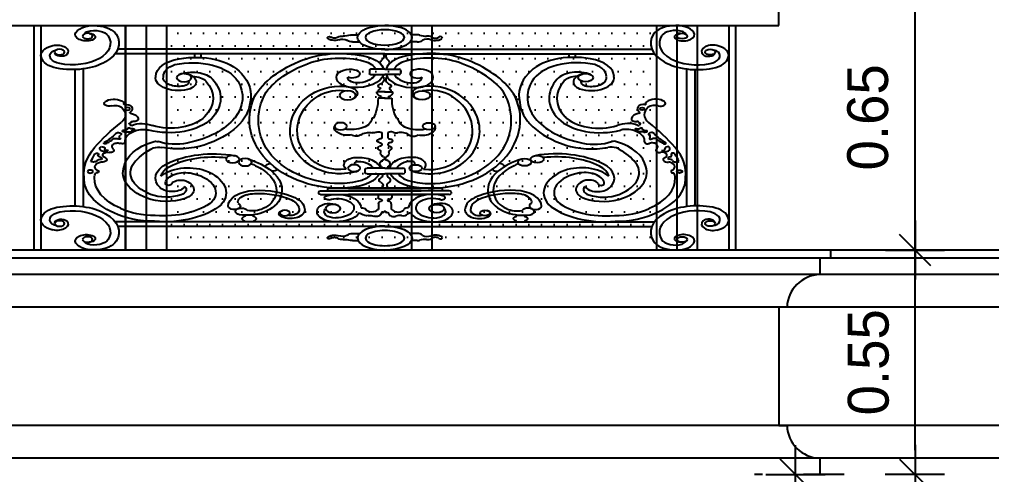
# Model space of a CAD drawing. Extents: x 185 to 567, y -69 to 170.
# Drawn here: x 490.9 to 493.281, y -42.636 to -41.521 of the extents above; entities that cross this region are included whole.
import ezdxf

# ---------------------------------------------------------------- set-up
doc = ezdxf.new("R2010")
doc.units = 0
doc.header["$LTSCALE"] = 0.25
doc.header["$MEASUREMENT"] = 0
doc.header["$PDMODE"] = 35
doc.header["$PDSIZE"] = -1
doc.linetypes.add('DOT2', pattern=[0.125, 0, -0.125])
doc.layers.get('0').update_dxf_attribs({"linetype": 'CONTINUOUS'})
doc.layers.get('Defpoints').update_dxf_attribs({"linetype": 'CONTINUOUS'})
for name, color, linetype in [('A-ELV 6', 71, 'CONTINUOUS'), ('A-FerFroge', 156, 'CONTINUOUS'), ('A-GRC', 8, 'CONTINUOUS'), ('A-IDM', 221, 'CONTINUOUS'), ('A-WIN', 3, 'CONTINUOUS'), ('A-WIN HAT', 125, 'CONTINUOUS')]:
    doc.layers.add(name, color=color, linetype=linetype)
doc.styles.add('XARAB', font='xarab.shx')
doc.dimstyles.new('DIM50', dxfattribs={"dimtxt": 0.1, "dimasz": 0.06, "dimexe": 0.1, "dimexo": 0, "dimgap": 0.05, "dimtad": 1, "dimzin": 3, "dimdsep": 46, "dimtxsty": 'XARAB', "dimblk": 'DTICK', "dimcen": 0.09, "dimclrd": 256, "dimclre": 5, "dimclrt": 3, "dimadec": 0, "dimazin": 3, "dimtfac": 1, "dimtix": 1, "dimtmove": 2, "dimatfit": 0, "dimldrblk": 'DTICK', "dimfxl": 0.15, "dimtolj": 1, "dimtzin": 3, "dimlwd": -3, "dimlwe": -3, "dimarcsym": 0})

# ---------------------------------------------------------------- blocks, each defined once
blk = doc.blocks.new('A$C50FD488D')
for p, q in [((0.209, -0.6483), (0.209, -0.1009)), ((0.2186, -0.0998), (0.2186, -0.6493)), ((1.1814, -0.0998), (1.1814, -0.6493)), ((1.191, -0.6483), (1.191, -0.1009)), ((0.6548, -0.123), (0.6628, -0.123)), ((0.7452, -0.123), (0.7372, -0.123)), ((0.6548, -0.1403), (0.6647, -0.1403)), ((0.7452, -0.1403), (0.7353, -0.1403)), ((0.7, -0.1578), (0.3264, -0.1578)), ((0.7, -0.1578), (1.0736, -0.1578)), ((0.7, -0.1694), (0.3225, -0.1694)), ((0.4338, -0.1694), (0.4338, -0.178)), ((0.4426, -0.1694), (0.4426, -0.1784)), ((0.7, -0.1694), (1.0775, -0.1694)), ((0.9574, -0.1694), (0.9574, -0.1784)), ((0.9662, -0.1694), (0.9662, -0.178)), ((0.2661, -0.2081), (0.2661, -0.5419)), ((0.2779, -0.2064), (0.2779, -0.5436)), ((0.6783, -0.2087), (0.6783, -0.2183)), ((0.7, -0.2072), (0.6798, -0.2072)), ((0.7, -0.2072), (0.7202, -0.2072)), ((0.7217, -0.2087), (0.7217, -0.2183)), ((1.1221, -0.2064), (1.1221, -0.5436)), ((1.1339, -0.2081), (1.1339, -0.5419)), ((0.6798, -0.2197), (0.7, -0.2197)), ((0.7202, -0.2197), (0.7, -0.2197)), ((0.7006, -0.2627), (0.6887, -0.2627)), ((0.6994, -0.2627), (0.7113, -0.2627)), ((0.5161, -0.2804), (0.5121, -0.2804)), ((0.7006, -0.2784), (0.6904, -0.2784)), ((0.695, -0.2742), (0.695, -0.2784)), ((0.6994, -0.2784), (0.7096, -0.2784)), ((0.705, -0.2742), (0.705, -0.2784)), ((0.8839, -0.2804), (0.8879, -0.2804)), ((0.5125, -0.2997), (0.5102, -0.2997)), ((0.8875, -0.2997), (0.8898, -0.2997)), ((0.6839, -0.3272), (0.6818, -0.3272)), ((0.7161, -0.3272), (0.7182, -0.3272)), ((0.6957, -0.3623), (0.6957, -0.3754)), ((0.7043, -0.3623), (0.7043, -0.3754)), ((0.6721, -0.4527), (0.6721, -0.4606)), ((0.7, -0.4498), (0.675, -0.4498)), ((0.7, -0.4498), (0.725, -0.4498)), ((0.7279, -0.4527), (0.7279, -0.4606)), ((0.675, -0.4635), (0.7, -0.4635)), ((0.725, -0.4635), (0.7, -0.4635)), ((0.6196, -0.4984), (0.7, -0.4984)), ((0.6196, -0.4984), (0.6196, -0.5051)), ((0.7, -0.4984), (0.6493, -0.4984)), ((0.7, -0.4984), (0.7507, -0.4984)), ((0.7804, -0.4984), (0.7, -0.4984)), ((0.7804, -0.4984), (0.7804, -0.5051)), ((0.6071, -0.508), (0.6071, -0.5113)), ((0.6101, -0.5051), (0.7, -0.5051)), ((0.6101, -0.5142), (0.7, -0.5142)), ((0.7, -0.5051), (0.6493, -0.5051)), ((0.7, -0.5142), (0.6493, -0.5142)), ((0.6904, -0.5142), (0.6904, -0.5216)), ((0.7, -0.5051), (0.7507, -0.5051)), ((0.7899, -0.5051), (0.7, -0.5051)), ((0.7, -0.5142), (0.7507, -0.5142)), ((0.7899, -0.5142), (0.7, -0.5142)), ((0.7096, -0.5142), (0.7096, -0.5216)), ((0.7929, -0.508), (0.7929, -0.5113)), ((0.6913, -0.5365), (0.6913, -0.5511)), ((0.7087, -0.5365), (0.7087, -0.5511)), ((0.6896, -0.5511), (0.6913, -0.5511)), ((0.7104, -0.5511), (0.7087, -0.5511)), ((0.7, -0.5806), (0.3225, -0.5806)), ((0.7, -0.5806), (1.0775, -0.5806)), ((0.7, -0.5922), (0.3264, -0.5922)), ((0.7, -0.5922), (1.0736, -0.5922)), ((0.6548, -0.6097), (0.6647, -0.6097)), ((0.7452, -0.6097), (0.7353, -0.6097)), ((0.6548, -0.627), (0.6628, -0.627)), ((0.7452, -0.627), (0.7372, -0.627))]:
    blk.add_line(p, q)
at = {"extrusion": (0, 0, -1)}
for centre, major_axis, ratio, start_param, end_param in [((0.2921, -0.1258), (-0.0261, 0), 0.986193, 0.359204, 1.773868), ((0.2934, -0.1324), (-0.0326, 0), 0.986193, 1.693369, 2.794993), ((0.7, -0.1293), (-0.0381, 0), 0.770201, 4.712389, 7.853982), ((0.2823, -0.1222), (0.0157, 0), 0.986193, 1.044957, 3.500797), ((0.2921, -0.1258), (0.014, 0), 0.986193, 3.500797, 4.101526), ((0.2934, -0.1324), (0.0205, 0), 0.986193, 4.240292, 5.936586), ((0.2858, -0.128), (-0.00887, 0), 0.986193, 1.609909, 4.186549), ((0.2625, -0.1436), (-0.0655, 0), 0.986193, 2.793121, 3.920657), ((0.7, -0.1293), (-0.0273, 0.0003), 0.684091, 4.704331, 7.845923), ((0.2625, -0.1436), (-0.0534, 0), 0.986193, 2.793121, 3.920657), ((0.6222, -0.13), (-0.0028, 0), 0.986193, -0.347364, 2.45784), ((0.6295, -0.1254), (-0.0114, 0), 0.986193, 4.153001, 5.767627), ((0.6295, -0.1254), (-0.00588, 0), 0.986193, 3.689898, 5.767627), ((0.6391, -0.1312), (-0.00547, 0), 0.986193, 0.548305, 1.353902), ((0.6406, -0.1429), (0.00954, 0), 0.986193, 4.147409, 5.443922), ((0.64, -0.1359), (0.0103, 0), 0.986193, 4.517077, 4.873859), ((0.6413, -0.1028), (0.0235, 0), 0.986193, 1.128208, 1.558447), ((0.645, -0.138), (-0.00206, 0.00206), 1, 1.523847, 1.779943), ((0.6548, -0.1317), (0.00879, 0), 0.986193, 4.310092, 4.712389), ((0.2448, -0.173), (0.0261, 0), 0.986193, 2.925853, 4.340517), ((0.241, -0.1635), (0.0157, 0), 0.986193, 4.340517, 6.796357), ((0.6548, -0.1317), (0.00879, 0), 0.986193, 1.570796, 2.558971), ((0.2448, -0.173), (0.014, 0), 0.986193, 3.739788, 4.340517), ((0.2447, -0.165), (0.00696, 0), 0.986193, 3.141593, 9.424778), ((0.2516, -0.1742), (0.0205, 0), 0.986193, 1.904728, 3.601022), ((0.247, -0.1668), (0.00887, 0), 0.986193, 0.513172, 3.089812), ((0.4353, -0.2481), (-0.0711, 0), 0.986193, 1.239292, 2.685863), ((0.6371, -0.2594), (0.092, 0), 0.986193, 4.113809, 5.142554), ((0.6371, -0.2594), (0.0807, 0), 0.986193, 4.113809, 5.142554), ((0.6844, -0.1751), (-0.0145, 0), 0.986193, 2.72718, 3.810715), ((0.2516, -0.1742), (0.0326, 0), 0.986193, 1.904728, 3.006352), ((0.2625, -0.1436), (-0.0655, 0), 0.986193, 3.920657, 5.048192), ((0.2625, -0.1436), (-0.0534, 0), 0.986193, 3.920657, 5.048192), ((0.4243, -0.2245), (0.045, 0), 0.986193, 3.136144, 4.437415), ((0.4308, -0.257), (-0.0667, 0), 0.986193, 1.189802, 2.81634), ((0.683, -0.3257), (-0.1734, 0), 0.986193, 0.307207, 0.972216), ((0.6588, -0.2128), (-0.0287, 0), 0.986193, 2.000961, 2.94312), ((0.6588, -0.2128), (-0.04, 0), 0.986193, 2.000961, 2.99964), ((0.7044, -0.1907), (0.0109, 0), 0.986193, 2.526413, 3.810715), ((0.4243, -0.2245), (0.0343, 0), 0.986193, 3.117833, 4.149148), ((0.683, -0.3257), (0.1621, 0), 0.986193, 3.544055, 4.113809), ((0.419, -0.2277), (0.0104, 0), 0.986193, 3.141593, 9.424778), ((0.4306, -0.2453), (0.0316, 0), 0.986193, 4.08399, 5.814843), ((0.4148, -0.2381), (-0.0213, 0), 0.986193, 1.766722, 4.073893), ((0.3935, -0.2713), (0.119, 0), 0.986193, -0.478494, 0.140238), ((0.6513, -0.2258), (-0.0189, 0), 0.986193, 0.23755, 1.917148), ((0.6541, -0.2182), (-0.0107, 0), 0.986193, 1.917148, 5.316293), ((0.6798, -0.2087), (0.00147, 0), 0.986193, 3.141593, 4.712389), ((0.411, -0.2282), (0.0318, 0), 0.986193, 1.02315, 3.250179), ((0.411, -0.2282), (0.0212, 0), 0.986193, 1.359839, 3.277918), ((0.4306, -0.2453), (0.021, 0), 0.986193, -1.540418, -0.468342), ((0.3646, -0.2783), (-0.1056, 0), 0.986193, 2.67325, 3.643635), ((0.6575, -0.2273), (0.0253, 0), 0.986193, 1.662425, 3.379143), ((0.6618, -0.2272), (0.0138, 0), 0.986193, 1.325993, 3.162944), ((0.6588, -0.2128), (0.04, 0), 0.986193, 0.177072, 1.662425), ((0.6588, -0.2128), (-0.0287, 0), 0.986193, 3.389621, 4.490786), ((0.6798, -0.2183), (0.00147, 0), 0.986193, 1.570796, 3.141593), ((0.6833, -0.2323), (0.0155, 0), 0.986193, -0.501731, 0.918989), ((0.4148, -0.2381), (0.0107, 0), 0.986193, -0.207114, 1.517375), ((0.3646, -0.2783), (0.0949, 0), 0.986193, -0.468342, 0.502042), ((0.3738, -0.2759), (-0.1269, 0), 0.986193, 2.81634, 3.559374), ((0.6372, -0.3587), (0, 0.1102), 0.634622, -1.455899, 0.198074), ((0.6956, -0.2483), (0.00484, 0), 0.986193, 2.222604, 4.060581), ((0.6441, -0.2665), (-0.0174, 0), 0.986193, 1.67343, 3.999532), ((0.6951, -0.2595), (0.00403, 0), 0.986193, 2.222604, 4.060581), ((0.691, -0.2542), (0.00273, 0), 0.986193, -0.918989, 0.918989), ((0.7013, -0.2633), (-0.0127, 0), 0.986193, -1.050198, 0.054521), ((0.3209, -0.2953), (0.0152, 0), 0.986193, 3.767232, 5.474069), ((0.2998, -0.3171), (0.0457, 0), 0.986193, -0.809116, -0.712984), ((0.6364, -0.3304), (0, 0.168), 0.749863, 2.987054, 5.054443), ((0.5118, -0.2802), (0.1786, 0), 0.986193, -0.010351, 0.269948), ((0.3143, -0.2907), (-0.0071, 0), 0.986193, 4.239124, 6.908824), ((0.3224, -0.3063), (-0.0107, 0), 0.986193, 1.097531, 2.553849), ((0.3358, -0.2921), (0.00146, 0), 0.986193, 1.387681, 3.665061), ((0.3315, -0.2897), (-0.00351, 0), 0.986193, 2.51217, 3.665061), ((0.3376, -0.3017), (-0.00841, 0), 0.986193, 1.387681, 2.785357), ((0.332, -0.3037), (-0.0144, 0), 0.986193, 2.785357, 3.792328), ((0.3821, -0.2825), (0.1293, 0), 0.986193, 0.040903, 1.04538), ((0.3036, -0.3187), (0.0334, 0), 0.986193, -0.587743, 0.619356), ((0.3456, -0.3139), (-0.00182, 0.00182), 1, 5.778964, 6.141834), ((0.3445, -0.3136), (0.00147, 0), 0.986193, 1.906583, 3.426498), ((0.3386, -0.3303), (0.0165, 0), 0.986193, -1.23501, -0.133651), ((0.4005, -0.2989), (0.0534, 0), 0.986193, 0.481174, 2.075535), ((0.6936, -0.5929), (-0.4456, 0), 0.986193, 0.456975, 0.619356), ((0.3437, -0.3407), (0.00156, 0), 0.986193, 2.393715, 4.557851), ((0.3431, -0.3375), (0.00181, 0), 0.986193, -0.253663, 1.416259), ((0.3466, -0.3366), (-0.00175, 0), 0.986193, -0.253663, 2.002078), ((0.36, -0.3641), (0.0243, 0), 0.986193, 4.095125, 5.362212), ((0.3487, -0.3289), (-0.00629, 0), 0.986193, 3.007942, 4.929364), ((0.3985, -0.2966), (0.0669, 0), 0.986193, 0.502042, 2.015089), ((0.3828, -0.2799), (-0.117, 0), 0.986193, 3.559374, 4.361123), ((0.6382, -0.3467), (0.00867, 0), 0.986193, 3.141593, 9.424778), ((0.6534, -0.327), (0.0285, 0), 0.986193, 0.005829, 1.918893), ((0.3327, -0.3493), (-0.0083, 0), 0.986193, 3.078791, 4.711877), ((0.3461, -0.3481), (0.00514, 0), 0.986193, 1.224743, 3.000432), ((0.3389, -0.3451), (-0.00499, 0), 0.986193, 2.393715, 2.865382), ((0.3451, -0.3434), (-0.00147, 0), 0.986193, 4.095125, 6.006974), ((0.3483, -0.3542), (-0.00144, 0), 0.986193, 1.218517, 4.325141), ((0.3617, -0.373), (0.0189, 0), 0.986193, 3.923198, 5.156681), ((0.6372, -0.3581), (0, 0.1052), 0.664345, 2.792693, 4.826957), ((0.6481, -0.3501), (-0.0189, 0), 0.986193, 4.424307, 6.467477), ((0.2462, -0.3282), (0.0854, 0), 0.986193, 0.444529, 0.783696), ((0.3269, -0.3661), (-0.00411, 0), 0.986193, 0.444529, 3.917405), ((0.3359, -0.3583), (0.00328, 0), 0.986193, 1.056125, 3.391753), ((0.3629, -0.3816), (-0.0264, 0), 0.986193, -0.122631, 0.984654), ((0.341, -0.3672), (-0.00708, 0), 0.986193, 1.056125, 1.960136), ((0.3617, -0.373), (-0.0219, 0), 0.986193, 0.60362, 0.944428), ((0.6777, -0.3759), (0.014, 0), 0.986193, 3.787884, 5.054616), ((0.6841, -0.3565), (-0.0067, 0), 0.986193, 3.987504, 4.964118), ((0.6917, -0.365), (-0.00484, 0), 0.986193, 0.845912, 2.529622), ((0.3066, -0.3735), (0.0138, 0), 0.986193, 0.400155, 0.940269), ((0.3231, -0.3804), (-0.00404, 0), 0.986193, 0.400155, 2.512824), ((0.3279, -0.3769), (0.00194, 0), 0.986193, -0.597423, 2.512824), ((0.3343, -0.3726), (-0.00575, 0), 0.986193, -0.597423, 0.701205), ((0.6599, -0.3629), (-0.00819, 0), 0.986193, 3.762001, 5.60071), ((0.6934, -0.3825), (0.00433, 0), 0.986193, 1.875147, 4.408038), ((0.6904, -0.3729), (-0.00589, 0), 0.986193, 3.583441, 4.408038), ((0.3085, -0.3882), (-0.00191, 0), 0.986193, 3.7565, 6.59316), ((0.3271, -0.4011), (0.0209, 0), 0.986193, 3.756501, 4.081862), ((0.3302, -0.3967), (-0.0121, 0), 0.986193, -0.557759, 0.436551), ((0.3256, -0.3946), (0.00706, 0), 0.986193, 3.578144, 5.326019), ((0.3323, -0.3853), (0.00445, 0), 0.986193, -0.122631, 2.184426), ((0.4137, -0.4531), (-0.0791, 0), 0.986193, 0.094175, 1.069333), ((0.3793, -0.3901), (0.00656, 0), 0.986193, 4.127294, 5.247131), ((0.4068, -0.3443), (0.0474, 0), 0.986193, 1.219531, 2.105538), ((0.4107, -0.3311), (-0.0723, 0), 0.986193, 4.186973, 5.030999), ((0.6906, -0.3915), (0.00524, 0), 0.986193, -1.266445, 1.266445), ((0.4242, -0.4623), (0.1454, 0), 0.986193, 3.070847, 3.598568), ((0.3086, -0.4016), (-0.00766, 0), 0.986193, -0.544841, 0.757911), ((0.3074, -0.4023), (-0.00629, 0), 0.986193, 3.685922, 5.738345), ((0.3031, -0.4013), (-0.00496, 0), 0.986193, 1.545099, 3.312198), ((0.3112, -0.4027), (0.00326, 0), 0.986193, 1.079241, 3.312198), ((0.3154, -0.4058), (-0.00536, 0), 0.986193, 2.583833, 4.9735), ((0.4591, -0.4875), (0.1219, 0), 0.986193, 3.626248, 3.961743), ((0.3829, -0.4142), (-0.0164, 0), 0.986193, 1.131987, 1.889406), ((0.6963, -0.4005), (-0.00587, 0), 0.986193, -0.780965, 0.780965), ((0.6868, -0.4098), (0.00756, 0), 0.986193, -0.780965, -0.059676), ((0.4249, -0.4637), (-0.1398, 0), 0.986193, 0.223137, 0.363351), ((0.2968, -0.4152), (-0.00258, 0), 0.986193, 0.190764, 3.677531), ((0.3022, -0.4183), (-0.00375, 0), 0.986193, -1.206139, 0.535939), ((0.3122, -0.4176), (0.00705, 0), 0.986193, 2.192956, 4.9735), ((0.46, -0.5116), (-0.0986, 0), 0.986193, 0.847252, 1.876614), ((0.46, -0.5116), (-0.091, 0), 0.986193, 0.847252, 1.775558), ((0.4869, -0.4275), (0.00925, 0), 0.986193, 3.141593, 9.424778), ((0.706, -0.4126), (0.0121, 0), 0.986193, 2.301082, 3.417667), ((0.6942, -0.4256), (0.0055, 0), 0.986193, -0.84051, 0.965496), ((0.2922, -0.4288), (-0.00571, 0), 0.986193, 3.508652, 5.408534), ((0.3069, -0.4463), (0.0127, 0), 0.986193, 2.444401, 4.409658), ((0.3022, -0.4326), (-0.00495, 0), 0.986193, 0.367059, 1.782679), ((0.2993, -0.4259), (-0.00441, 0), 0.986193, 1.935454, 3.61259), ((0.3044, -0.4283), (-0.00631, 0), 0.986193, 2.192956, 4.91313), ((0.4093, -0.4607), (0.0653, 0), 0.986193, 2.176291, 3.613177), ((0.5044, -0.435), (0.00925, 0), 0.986193, 3.141593, 9.424778), ((0.46, -0.5116), (0.0986, 0), 0.986193, -1.051426, -0.604473), ((0.6613, -0.4415), (-0.0187, 0), 0.986193, -0.611101, 1.440214), ((0.6625, -0.4377), (0.00464, 0), 0.986193, 1.87872, 4.710272), ((0.6629, -0.4536), (0.031, 0), 0.986193, 4.581806, 6.159658), ((0.6628, -0.4536), (0.0208, 0), 0.986193, 4.699759, 6.096997), ((0.7035, -0.4388), (-0.0108, 0), 0.986193, -0.769176, 0.965496), ((0.4093, -0.4607), (0.0759, 0), 0.986193, 2.176291, 3.342001), ((0.4259, -0.4735), (-0.0471, 0), 0.986193, -0.551208, 0.847252), ((0.4259, -0.4735), (0.0395, 0), 0.986193, 3.247905, 3.988844), ((0.4246, -0.4926), (-0.0447, 0), 0.986193, 0.555033, 2.128552), ((0.46, -0.5116), (0.091, 0), 0.986193, -0.95037, -0.604473), ((0.5419, -0.4474), (-0.00969, 0), 0.986193, 0.203134, 1.344916), ((0.6938, -0.4481), (0.00262, 0), 0.986193, -0.769176, 0.769176), ((0.2876, -0.4578), (0.0038, 0), 0.986193, 3.141593, 9.424778), ((0.3217, -0.4709), (0.028, 0), 0.986193, 3.087824, 3.501086), ((0.2959, -0.4577), (0.00362, 0), 0.986193, -1.200664, 1.691177), ((0.4208, -0.4878), (-0.0279, 0), 0.986193, 0.006108, 1.81447), ((0.4116, -0.5096), (-0.0517, 0), 0.986193, 1.883649, 3.597263), ((0.4116, -0.5096), (0.0662, 0), 0.986193, -0.984044, 0.45567), ((0.4724, -0.5031), (-0.0759, 0), 0.986193, 2.537119, 3.56788), ((0.4724, -0.5031), (0.0836, 0), 0.986193, -0.604473, 0.213243), ((0.5419, -0.4474), (0.00969, 0), 0.986193, 0.579329, 1.596479), ((0.675, -0.4527), (0.00294, 0), 0.986193, 3.141593, 4.712389), ((0.675, -0.4606), (-0.00294, 0), 0.986193, 4.712389, 6.283185), ((0.3853, -0.4756), (0.1062, 0), 0.986193, 2.22596, 3.172079), ((0.3854, -0.4756), (0.0917, 0), 0.986193, 2.216856, 3.176603), ((0.6447, -0.4482), (0.0501, 0), 0.986193, 0.31332, 1.348449), ((0.6504, -0.4512), (0.0333, 0), 0.986193, 0.38402, 1.030313), ((0.6997, -0.4788), (-0.00775, 0), 0.986193, -0.81588, 0.81588), ((0.689, -0.4676), (0.0079, 0), 0.986193, -0.546224, 0.81588), ((0.3972, -0.4873), (0.00434, 0), 0.986193, -0.037495, 3.068222), ((0.4143, -0.4918), (0.0135, 0), 0.986193, 3.494217, 5.041103), ((0.4067, -0.5019), (-0.026, 0), 0.986193, 2.049556, 4.160152), ((0.6877, -0.4914), (0.00973, 0), 0.986193, -0.81588, 0.81588), ((0.4021, -0.4879), (-0.0193, 0), 0.986193, 3.502327, 5.731977), ((0.4067, -0.5019), (0.0153, 0), 0.986193, -0.500246, 1.018559), ((0.5243, -0.5808), (-0.0781, 0), 0.986193, 1.477321, 2.262749), ((0.3943, -0.4821), (0.0389, 0), 0.986193, 1.018559, 2.176291), ((0.5195, -0.5424), (-0.0388, 0), 0.986193, -0.010266, 1.508225), ((0.5144, -0.5326), (-0.02, 0), 0.986193, -0.153938, 1.183318), ((0.5198, -0.5432), (-0.0319, 0), 0.986193, 1.15152, 1.500262), ((0.5243, -0.5808), (-0.0704, 0), 0.986193, 1.477321, 2.262749), ((0.6101, -0.508), (0.00294, 0), 0.986193, 3.141593, 4.712389), ((0.6101, -0.5113), (-0.00294, 0), 0.986193, 4.712389, 6.283185), ((0.6335, -0.5468), (0.0332, 0), 0.986193, 4.187766, 6.285251), ((0.3943, -0.4821), (0.0496, 0), 0.986193, 1.018559, 2.176291), ((0.4992, -0.5119), (-0.0556, 0), 0.986193, 3.300043, 4.143488), ((0.5501, -0.55), (0.0298, 0), 0.986193, -0.875887, -0.023874), ((0.5501, -0.55), (-0.0375, 0), 0.986193, 2.265705, 3.10214), ((0.6209, -0.5218), (-0.00525, 0), 0.986193, 4.527174, 6.98995), ((0.6335, -0.5468), (-0.0233, 0), 0.986193, 1.046173, 3.586786), ((0.695, -0.5214), (0.00463, 0), 0.986193, 1.620238, 3.108149), ((0.6976, -0.5357), (-0.00637, 0), 0.986193, -0.119702, 1.112412), ((0.6938, -0.528), (-0.00233, 0), 0.986193, 2.029181, 4.254004), ((0.2625, -0.6064), (0.0655, 0), 0.986193, 4.376586, 5.504121), ((0.3915, -0.4868), (0.0953, 0), 0.986193, 0.581027, 1.717764), ((0.3915, -0.4865), (-0.081, 0), 0.986193, 3.748469, 4.870759), ((0.4892, -0.5422), (-0.00856, 0), 0.986193, 2.258777, 6.210372), ((0.4992, -0.5119), (-0.0479, 0), 0.986193, 3.629804, 4.033873), ((0.6223, -0.5518), (-0.0163, 0), 0.986193, 0.44789, 2.354725), ((0.2516, -0.5758), (-0.0326, 0), 0.986193, 0.13524, 1.236864), ((0.2516, -0.5758), (0.0205, 0), 0.986193, 2.682163, 4.378457), ((0.2625, -0.6064), (0.0534, 0), 0.986193, 4.376586, 5.504121), ((0.3775, -0.4944), (-0.072, 0), 0.986193, 4.695569, 5.430246), ((0.4995, -0.5557), (-0.00856, 0), 0.986193, -1.220497, 2.8792), ((0.5138, -0.5305), (-0.0241, 0), 0.986193, 4.01445, 4.96415), ((0.5604, -0.5612), (0.00859, 0), 0.986193, 2.449744, 4.261139), ((0.56, -0.5594), (0.00684, 0), 0.986193, 3.141593, 9.424778), ((0.566, -0.5518), (-0.0143, 0), 0.986193, 2.957403, 4.232351), ((0.566, -0.5518), (0.0219, 0), 0.986193, -0.154706, 1.090758), ((0.6303, -0.5559), (0.0253, 0), 0.986193, 1.521268, 3.60072), ((0.6309, -0.5559), (0.0159, 0), 0.986193, 1.544729, 3.589483), ((0.6306, -0.5454), (-0.0265, 0), 0.986193, 3.586786, 4.686322), ((0.6682, -0.5516), (-0.00509, 0), 0.986193, 1.277223, 2.908786), ((0.6815, -0.5485), (0.00856, 0), 0.986193, 0.31267, 2.908786), ((0.6971, -0.5559), (-0.00221, 0), 0.986193, 3.148587, 4.562542), ((0.7005, -0.5558), (0.000869, 0.000869), 1, 3.843332, 5.068991), ((0.2625, -0.6064), (0.0534, 0), 0.986193, -0.779064, 0.348471), ((0.2625, -0.6064), (-0.0655, 0), 0.986193, 2.362528, 3.490064), ((0.3775, -0.4944), (-0.0865, 0), 0.986193, 4.712389, 5.430246), ((0.5067, -0.5257), (0.0397, 0), 0.986193, 0.971295, 1.828835), ((0.5049, -0.5732), (0.00492, 0), 0.986193, 2.129858, 4.153328), ((0.4978, -0.5619), (0.0086, 0), 0.986193, 0.273969, 1.011735), ((0.5225, -0.5619), (-0.0086, 0), 0.986193, -1.011735, -0.273969), ((0.5153, -0.5732), (-0.00492, 0), 0.986193, 2.129858, 4.153328), ((0.5677, -0.5552), (-0.0181, 0), 0.986193, 4.232351, 5.591336), ((0.5677, -0.5552), (0.0104, 0), 0.986193, 1.090758, 1.92466), ((0.6319, -0.5465), (0.0348, 0), 0.986193, 0.432203, 1.57951), ((0.6335, -0.5468), (0.0233, 0.0233), 1, 1.165751, 1.225211), ((0.6629, -0.5649), (0.00605, 0), 0.986193, -1.339211, -0.50515), ((0.675, -0.5583), (0.00781, 0), 0.986193, 1.353928, 2.636442), ((0.6789, -0.5753), (0.00989, 0), 0.986193, 4.495521, 5.311814), ((0.6873, -0.5607), (-0.00726, 0), 0.986193, 3.205723, 5.116798), ((0.6979, -0.5614), (0.00336, 0), 0.986193, 3.205723, 4.562542), ((0.2448, -0.577), (-0.0261, 0), 0.986193, -1.198924, 0.21574), ((0.2448, -0.577), (-0.014, 0), 0.986193, -1.198924, -0.598195), ((0.241, -0.5865), (-0.0157, 0), 0.986193, 2.628421, 5.084261), ((0.2447, -0.585), (0.00696, 0), 0.986193, 3.141593, 9.424778), ((0.247, -0.5832), (-0.00887, 0), 0.986193, 0.05178, 2.628421), ((0.5001, -0.5809), (-0.00425, 0), 0.986193, 2.129858, 3.088852), ((0.5201, -0.5809), (-0.00425, 0), 0.986193, 0.05274, 1.011735), ((0.7, -0.6207), (-0.0381, 0), 0.770201, 7.853982, 10.995574), ((0.2823, -0.6278), (-0.0157, 0), 0.986193, -0.359204, 2.096636), ((0.6548, -0.6183), (-0.00879, 0), 0.986193, 0.582622, 1.570796), ((0.7, -0.6207), (-0.0273, 0.0003), 0.684091, 1.562738, 4.704331), ((0.284, -0.6242), (0.00696, 0), 0.986193, 3.141593, 9.424778), ((0.2934, -0.6176), (-0.0205, 0), 0.986193, 3.488192, 5.184486), ((0.2858, -0.622), (0.00887, 0), 0.986193, -1.044957, 1.531684), ((0.6222, -0.62), (0.0028, 0), 0.986193, 0.683753, 3.488957), ((0.6295, -0.6246), (0.0114, 0), 0.986193, 3.657151, 5.271777), ((0.6295, -0.6246), (0.00588, 0), 0.986193, 3.657151, 5.73488), ((0.6391, -0.6188), (0.00547, 0), 0.986193, 1.78769, 2.593288), ((0.6406, -0.6071), (0.00954, 0), 0.986193, 0.839263, 2.135776), ((0.64, -0.6141), (0.0103, 0), 0.986193, 1.409326, 1.766108), ((0.6413, -0.6472), (0.0235, 0), 0.986193, -1.558447, -1.128208), ((0.645, -0.612), (0.00206, 0.00206), 1, 1.36165, 1.617745), ((0.2921, -0.6242), (0.0261, 0), 0.986193, 1.367724, 2.782388), ((0.2921, -0.6242), (-0.014, 0), 0.986193, -0.959933, -0.359204), ((0.2934, -0.6176), (0.0326, 0), 0.986193, 0.3466, 1.448224), ((0.6548, -0.6183), (0.00879, 0), 0.986193, 1.570796, 1.973093)]:
    blk.add_ellipse(centre, major_axis=major_axis, ratio=ratio, start_param=start_param, end_param=end_param, dxfattribs=at)
for centre, major_axis, ratio, start_param, end_param in [((0.7, -0.1293), (0.0381, 0), 0.770201, 4.712389, 7.853982), ((1.1066, -0.1324), (0.0326, 0), 0.986193, 1.693369, 2.794993), ((1.1079, -0.1258), (0.0261, 0), 0.986193, 0.359204, 1.773868), ((0.7, -0.1293), (0.0273, 0.0003), 0.684091, 4.704331, 7.845923), ((1.1375, -0.1436), (0.0655, 0), 0.986193, 2.793121, 3.920657), ((1.1066, -0.1324), (-0.0205, 0), 0.986193, 4.240292, 5.936586), ((1.1142, -0.128), (0.00887, 0), 0.986193, 1.609909, 4.186549), ((1.1177, -0.1222), (-0.0157, 0), 0.986193, 1.044957, 3.500797), ((1.1079, -0.1258), (-0.014, 0), 0.986193, 3.500797, 4.101526), ((0.7452, -0.1317), (-0.00879, 0), 0.986193, 4.310092, 4.712389), ((0.7587, -0.1028), (-0.0235, 0), 0.986193, 1.128208, 1.558447), ((0.755, -0.138), (0.00206, 0.00206), 1, 1.523847, 1.779943), ((0.7594, -0.1429), (-0.00954, 0), 0.986193, 4.147409, 5.443922), ((0.76, -0.1359), (-0.0103, 0), 0.986193, 4.517077, 4.873859), ((0.7609, -0.1312), (0.00547, 0), 0.986193, 0.548305, 1.353902), ((0.7705, -0.1254), (0.0114, 0), 0.986193, 4.153001, 5.767627), ((0.7705, -0.1254), (0.00588, 0), 0.986193, 3.689898, 5.767627), ((0.7778, -0.13), (0.0028, 0), 0.986193, -0.347364, 2.45784), ((1.1375, -0.1436), (0.0534, 0), 0.986193, 2.793121, 3.920657), ((0.7452, -0.1317), (-0.00879, 0), 0.986193, 1.570796, 2.558971), ((1.159, -0.1635), (-0.0157, 0), 0.986193, 4.340517, 6.796357), ((1.1552, -0.173), (-0.0261, 0), 0.986193, 2.925853, 4.340517), ((1.1553, -0.165), (-0.00696, 0), 0.986193, 3.141593, 9.424778), ((1.1552, -0.173), (-0.014, 0), 0.986193, 3.739788, 4.340517), ((0.7156, -0.1751), (0.0145, 0), 0.986193, 2.72718, 3.810715), ((0.7629, -0.2594), (-0.092, 0), 0.986193, 4.113809, 5.142554), ((0.7629, -0.2594), (-0.0807, 0), 0.986193, 4.113809, 5.142554), ((0.9647, -0.2481), (0.0711, 0), 0.986193, 1.239292, 2.685863), ((1.153, -0.1668), (-0.00887, 0), 0.986193, 0.513172, 3.089812), ((1.1484, -0.1742), (-0.0205, 0), 0.986193, 1.904728, 3.601022), ((0.7412, -0.2128), (0.04, 0), 0.986193, 2.000961, 2.99964), ((0.6956, -0.1907), (-0.0109, 0), 0.986193, 2.526413, 3.810715), ((0.7412, -0.2128), (0.0287, 0), 0.986193, 2.000961, 2.94312), ((0.717, -0.3257), (0.1734, 0), 0.986193, 0.307207, 0.972216), ((0.9692, -0.257), (0.0667, 0), 0.986193, 1.189802, 2.81634), ((0.9757, -0.2245), (-0.045, 0), 0.986193, 3.136144, 4.437415), ((1.1375, -0.1436), (0.0655, 0), 0.986193, 3.920657, 5.048192), ((1.1375, -0.1436), (0.0534, 0), 0.986193, 3.920657, 5.048192), ((1.1484, -0.1742), (-0.0326, 0), 0.986193, 1.904728, 3.006352), ((0.717, -0.3257), (-0.1621, 0), 0.986193, 3.544055, 4.113809), ((0.9757, -0.2245), (-0.0343, 0), 0.986193, 3.117833, 4.149148), ((0.7202, -0.2087), (-0.00147, 0), 0.986193, 3.141593, 4.712389), ((0.7459, -0.2182), (0.0107, 0), 0.986193, 1.917148, 5.316293), ((0.7487, -0.2258), (0.0189, 0), 0.986193, 0.23755, 1.917148), ((1.0065, -0.2713), (-0.119, 0), 0.986193, -0.478494, 0.140238), ((0.9694, -0.2453), (-0.0316, 0), 0.986193, 4.08399, 5.814843), ((0.9852, -0.2381), (0.0213, 0), 0.986193, 1.766722, 4.073893), ((0.981, -0.2277), (-0.0104, 0), 0.986193, 3.141593, 9.424778), ((0.7167, -0.2323), (-0.0155, 0), 0.986193, -0.501731, 0.918989), ((0.7412, -0.2128), (-0.04, 0), 0.986193, 0.177072, 1.662425), ((0.7412, -0.2128), (0.0287, 0), 0.986193, 3.389621, 4.490786), ((0.7202, -0.2183), (-0.00147, 0), 0.986193, 1.570796, 3.141593), ((0.7382, -0.2272), (-0.0138, 0), 0.986193, 1.325993, 3.162944), ((0.7425, -0.2273), (-0.0253, 0), 0.986193, 1.662425, 3.379143), ((1.0354, -0.2783), (0.1056, 0), 0.986193, 2.67325, 3.643635), ((0.9694, -0.2453), (-0.021, 0), 0.986193, -1.540418, -0.468342), ((0.989, -0.2282), (-0.0318, 0), 0.986193, 1.02315, 3.250179), ((0.989, -0.2282), (-0.0212, 0), 0.986193, 1.359839, 3.277918), ((0.7044, -0.2483), (-0.00484, 0), 0.986193, 2.222604, 4.060581), ((0.7628, -0.3587), (0, 0.1102), 0.634622, -1.455899, 0.198074), ((1.0262, -0.2759), (0.1269, 0), 0.986193, 2.81634, 3.559374), ((1.0354, -0.2783), (-0.0949, 0), 0.986193, -0.468342, 0.502042), ((0.9852, -0.2381), (-0.0107, 0), 0.986193, -0.207114, 1.517375), ((0.709, -0.2542), (-0.00273, 0), 0.986193, -0.918989, 0.918989), ((0.7049, -0.2595), (-0.00403, 0), 0.986193, 2.222604, 4.060581), ((0.7559, -0.2665), (0.0174, 0), 0.986193, 1.67343, 3.999532), ((0.6987, -0.2633), (0.0127, 0), 0.986193, -1.050198, 0.054521), ((0.8882, -0.2802), (-0.1786, 0), 0.986193, -0.010351, 0.269948), ((0.7636, -0.3304), (0, 0.168), 0.749863, 2.987054, 5.054443), ((1.1002, -0.3171), (-0.0457, 0), 0.986193, -0.809116, -0.712984), ((1.0791, -0.2953), (-0.0152, 0), 0.986193, 3.767232, 5.474069), ((1.0179, -0.2825), (-0.1293, 0), 0.986193, 0.040903, 1.04538), ((1.068, -0.3037), (0.0144, 0), 0.986193, 2.785357, 3.792328), ((1.0624, -0.3017), (0.00841, 0), 0.986193, 1.387681, 2.785357), ((1.0642, -0.2921), (-0.00146, 0), 0.986193, 1.387681, 3.665061), ((1.0685, -0.2897), (0.00351, 0), 0.986193, 2.51217, 3.665061), ((1.0776, -0.3063), (0.0107, 0), 0.986193, 1.097531, 2.553849), ((1.0857, -0.2907), (0.0071, 0), 0.986193, 4.239124, 6.908824), ((1.0544, -0.3139), (0.00182, 0.00182), 1, 5.778964, 6.141834), ((1.0964, -0.3187), (-0.0334, 0), 0.986193, -0.587743, 0.619356), ((0.9995, -0.2989), (-0.0534, 0), 0.986193, 0.481174, 2.075535), ((1.0614, -0.3303), (-0.0165, 0), 0.986193, -1.23501, -0.133651), ((1.0555, -0.3136), (-0.00147, 0), 0.986193, 1.906583, 3.426498), ((0.7466, -0.327), (-0.0285, 0), 0.986193, 0.005829, 1.918893), ((0.7618, -0.3467), (-0.00867, 0), 0.986193, 3.141593, 9.424778), ((1.0172, -0.2799), (0.117, 0), 0.986193, 3.559374, 4.361123), ((1.0015, -0.2966), (-0.0669, 0), 0.986193, 0.502042, 2.015089), ((1.04, -0.3641), (-0.0243, 0), 0.986193, 4.095125, 5.362212), ((1.0513, -0.3289), (0.00629, 0), 0.986193, 3.007942, 4.929364), ((1.0534, -0.3366), (0.00175, 0), 0.986193, -0.253663, 2.002078), ((1.0569, -0.3375), (-0.00181, 0), 0.986193, -0.253663, 1.416259), ((1.0563, -0.3407), (-0.00156, 0), 0.986193, 2.393715, 4.557851), ((0.7064, -0.5929), (0.4456, 0), 0.986193, 0.456975, 0.619356), ((0.7628, -0.3581), (0, 0.1052), 0.664345, 2.792693, 4.826957), ((0.7519, -0.3501), (0.0189, 0), 0.986193, 4.424307, 6.467477), ((1.0383, -0.373), (-0.0189, 0), 0.986193, 3.923198, 5.156681), ((1.0517, -0.3542), (0.00144, 0), 0.986193, 1.218517, 4.325141), ((1.0539, -0.3481), (-0.00514, 0), 0.986193, 1.224743, 3.000432), ((1.0549, -0.3434), (0.00147, 0), 0.986193, 4.095125, 6.006974), ((1.0611, -0.3451), (0.00499, 0), 0.986193, 2.393715, 2.865382), ((1.0673, -0.3493), (0.0083, 0), 0.986193, 3.078791, 4.711877), ((0.7083, -0.365), (0.00484, 0), 0.986193, 0.845912, 2.529622), ((0.7159, -0.3565), (0.0067, 0), 0.986193, 3.987504, 4.964118), ((0.7223, -0.3759), (-0.014, 0), 0.986193, 3.787884, 5.054616), ((1.0383, -0.373), (0.0219, 0), 0.986193, 0.60362, 0.944428), ((1.0371, -0.3816), (0.0264, 0), 0.986193, -0.122631, 0.984654), ((1.059, -0.3672), (0.00708, 0), 0.986193, 1.056125, 1.960136), ((1.0641, -0.3583), (-0.00328, 0), 0.986193, 1.056125, 3.391753), ((1.0731, -0.3661), (0.00411, 0), 0.986193, 0.444529, 3.917405), ((1.1538, -0.3282), (-0.0854, 0), 0.986193, 0.444529, 0.783696), ((0.7096, -0.3729), (0.00589, 0), 0.986193, 3.583441, 4.408038), ((0.7066, -0.3825), (-0.00433, 0), 0.986193, 1.875147, 4.408038), ((0.7401, -0.3629), (0.00819, 0), 0.986193, 3.762001, 5.60071), ((1.0721, -0.3769), (-0.00194, 0), 0.986193, -0.597423, 2.512824), ((1.0657, -0.3726), (0.00575, 0), 0.986193, -0.597423, 0.701205), ((1.0769, -0.3804), (0.00404, 0), 0.986193, 0.400155, 2.512824), ((1.0934, -0.3735), (-0.0138, 0), 0.986193, 0.400155, 0.940269), ((0.7094, -0.3915), (-0.00524, 0), 0.986193, -1.266445, 1.266445), ((0.9893, -0.3311), (0.0723, 0), 0.986193, 4.186973, 5.030999), ((0.9932, -0.3443), (-0.0474, 0), 0.986193, 1.219531, 2.105538), ((1.0207, -0.3901), (-0.00656, 0), 0.986193, 4.127294, 5.247131), ((0.9863, -0.4531), (0.0791, 0), 0.986193, 0.094175, 1.069333), ((1.0677, -0.3853), (-0.00445, 0), 0.986193, -0.122631, 2.184426), ((1.0744, -0.3946), (-0.00706, 0), 0.986193, 3.578144, 5.326019), ((1.0698, -0.3967), (0.0121, 0), 0.986193, -0.557759, 0.436551), ((1.0729, -0.4011), (-0.0209, 0), 0.986193, 3.756501, 4.081862), ((1.0915, -0.3882), (0.00191, 0), 0.986193, 3.7565, 6.59316), ((0.7132, -0.4098), (-0.00756, 0), 0.986193, -0.780965, -0.059676), ((0.7037, -0.4005), (0.00587, 0), 0.986193, -0.780965, 0.780965), ((1.0171, -0.4142), (0.0164, 0), 0.986193, 1.131987, 1.889406), ((0.9409, -0.4875), (-0.1219, 0), 0.986193, 3.626248, 3.961743), ((1.0846, -0.4058), (0.00536, 0), 0.986193, 2.583833, 4.9735), ((1.0888, -0.4027), (-0.00326, 0), 0.986193, 1.079241, 3.312198), ((1.0926, -0.4023), (0.00629, 0), 0.986193, 3.685922, 5.738345), ((1.0969, -0.4013), (0.00496, 0), 0.986193, 1.545099, 3.312198), ((1.0914, -0.4016), (0.00766, 0), 0.986193, -0.544841, 0.757911), ((0.9758, -0.4623), (-0.1454, 0), 0.986193, 3.070847, 3.598568), ((0.7058, -0.4256), (-0.0055, 0), 0.986193, -0.84051, 0.965496), ((0.694, -0.4126), (-0.0121, 0), 0.986193, 2.301082, 3.417667), ((0.9131, -0.4275), (-0.00925, 0), 0.986193, 3.141593, 9.424778), ((0.94, -0.5116), (0.0986, 0), 0.986193, 0.847252, 1.876614), ((0.94, -0.5116), (0.091, 0), 0.986193, 0.847252, 1.775558), ((1.0878, -0.4176), (-0.00705, 0), 0.986193, 2.192956, 4.9735), ((1.0978, -0.4183), (0.00375, 0), 0.986193, -1.206139, 0.535939), ((1.1032, -0.4152), (0.00258, 0), 0.986193, 0.190764, 3.677531), ((0.9751, -0.4637), (0.1398, 0), 0.986193, 0.223137, 0.363351), ((0.6965, -0.4388), (0.0108, 0), 0.986193, -0.769176, 0.965496), ((0.7371, -0.4536), (-0.031, 0), 0.986193, 4.581806, 6.159658), ((0.7372, -0.4536), (-0.0208, 0), 0.986193, 4.699759, 6.096997), ((0.7375, -0.4377), (-0.00464, 0), 0.986193, 1.87872, 4.710272), ((0.7387, -0.4415), (0.0187, 0), 0.986193, -0.611101, 1.440214), ((0.94, -0.5116), (-0.0986, 0), 0.986193, -1.051426, -0.604473), ((0.8956, -0.435), (-0.00925, 0), 0.986193, 3.141593, 9.424778), ((0.9907, -0.4607), (-0.0653, 0), 0.986193, 2.176291, 3.613177), ((1.0956, -0.4283), (0.00631, 0), 0.986193, 2.192956, 4.91313), ((1.1007, -0.4259), (0.00441, 0), 0.986193, 1.935454, 3.61259), ((1.0978, -0.4326), (0.00495, 0), 0.986193, 0.367059, 1.782679), ((1.0931, -0.4463), (-0.0127, 0), 0.986193, 2.444401, 4.409658), ((1.1078, -0.4288), (0.00571, 0), 0.986193, 3.508652, 5.408534), ((0.7062, -0.4481), (-0.00262, 0), 0.986193, -0.769176, 0.769176), ((0.8581, -0.4474), (0.00969, 0), 0.986193, 0.203134, 1.344916), ((0.94, -0.5116), (-0.091, 0), 0.986193, -0.95037, -0.604473), ((0.9754, -0.4926), (0.0447, 0), 0.986193, 0.555033, 2.128552), ((0.9741, -0.4735), (-0.0395, 0), 0.986193, 3.247905, 3.988844), ((0.9741, -0.4735), (0.0471, 0), 0.986193, -0.551208, 0.847252), ((0.9907, -0.4607), (-0.0759, 0), 0.986193, 2.176291, 3.342001), ((0.725, -0.4527), (-0.00294, 0), 0.986193, 3.141593, 4.712389), ((0.725, -0.4606), (0.00294, 0), 0.986193, 4.712389, 6.283185), ((0.9276, -0.5031), (-0.0836, 0), 0.986193, -0.604473, 0.213243), ((0.9276, -0.5031), (0.0759, 0), 0.986193, 2.537119, 3.56788), ((0.8581, -0.4474), (-0.00969, 0), 0.986193, 0.579329, 1.596479), ((0.9884, -0.5096), (-0.0662, 0), 0.986193, -0.984044, 0.45567), ((0.9884, -0.5096), (0.0517, 0), 0.986193, 1.883649, 3.597263), ((0.9792, -0.4878), (0.0279, 0), 0.986193, 0.006108, 1.81447), ((1.1041, -0.4577), (-0.00362, 0), 0.986193, -1.200664, 1.691177), ((1.0783, -0.4709), (-0.028, 0), 0.986193, 3.087824, 3.501086), ((1.1124, -0.4578), (-0.0038, 0), 0.986193, 3.141593, 9.424778), ((0.711, -0.4676), (-0.0079, 0), 0.986193, -0.546224, 0.81588), ((0.7003, -0.4788), (0.00775, 0), 0.986193, -0.81588, 0.81588), ((0.7553, -0.4482), (-0.0501, 0), 0.986193, 0.31332, 1.348449), ((0.7496, -0.4512), (-0.0333, 0), 0.986193, 0.38402, 1.030313), ((1.0146, -0.4756), (-0.0917, 0), 0.986193, 2.216856, 3.176603), ((1.0147, -0.4756), (-0.1062, 0), 0.986193, 2.22596, 3.172079), ((0.7123, -0.4914), (-0.00973, 0), 0.986193, -0.81588, 0.81588), ((0.9933, -0.5019), (0.026, 0), 0.986193, 2.049556, 4.160152), ((0.9857, -0.4918), (-0.0135, 0), 0.986193, 3.494217, 5.041103), ((1.0028, -0.4873), (-0.00434, 0), 0.986193, -0.037495, 3.068222), ((0.8757, -0.5808), (0.0781, 0), 0.986193, 1.477321, 2.262749), ((0.9933, -0.5019), (-0.0153, 0), 0.986193, -0.500246, 1.018559), ((0.9979, -0.4879), (0.0193, 0), 0.986193, 3.502327, 5.731977), ((0.7665, -0.5468), (-0.0332, 0), 0.986193, 4.187766, 6.285251), ((0.7899, -0.508), (-0.00294, 0), 0.986193, 3.141593, 4.712389), ((0.7899, -0.5113), (0.00294, 0), 0.986193, 4.712389, 6.283185), ((0.8757, -0.5808), (0.0704, 0), 0.986193, 1.477321, 2.262749), ((0.8802, -0.5432), (0.0319, 0), 0.986193, 1.15152, 1.500262), ((0.8805, -0.5424), (0.0388, 0), 0.986193, -0.010266, 1.508225), ((0.8856, -0.5326), (0.02, 0), 0.986193, -0.153938, 1.183318), ((1.0057, -0.4821), (-0.0389, 0), 0.986193, 1.018559, 2.176291), ((0.7062, -0.528), (0.00233, 0), 0.986193, 2.029181, 4.254004), ((0.705, -0.5214), (-0.00463, 0), 0.986193, 1.620238, 3.108149), ((0.7024, -0.5357), (0.00637, 0), 0.986193, -0.119702, 1.112412), ((0.7665, -0.5468), (0.0233, 0), 0.986193, 1.046173, 3.586786), ((0.7791, -0.5218), (0.00525, 0), 0.986193, 4.527174, 6.98995), ((0.8499, -0.55), (0.0375, 0), 0.986193, 2.265705, 3.10214), ((0.8499, -0.55), (-0.0298, 0), 0.986193, -0.875887, -0.023874), ((0.9008, -0.5119), (0.0556, 0), 0.986193, 3.300043, 4.143488), ((1.0057, -0.4821), (-0.0496, 0), 0.986193, 1.018559, 2.176291), ((0.7777, -0.5518), (0.0163, 0), 0.986193, 0.44789, 2.354725), ((0.9008, -0.5119), (0.0479, 0), 0.986193, 3.629804, 4.033873), ((0.9108, -0.5422), (0.00856, 0), 0.986193, 2.258777, 6.210372), ((1.0085, -0.4868), (-0.0953, 0), 0.986193, 0.581027, 1.717764), ((1.0085, -0.4865), (0.081, 0), 0.986193, 3.748469, 4.870759), ((1.1375, -0.6064), (-0.0655, 0), 0.986193, 4.376586, 5.504121), ((0.6995, -0.5558), (-0.000869, 0.000869), 1, 3.843332, 5.068991), ((0.7029, -0.5559), (0.00221, 0), 0.986193, 3.148587, 4.562542), ((0.7185, -0.5485), (-0.00856, 0), 0.986193, 0.31267, 2.908786), ((0.7318, -0.5516), (0.00509, 0), 0.986193, 1.277223, 2.908786), ((0.7694, -0.5454), (0.0265, 0), 0.986193, 3.586786, 4.686322), ((0.7697, -0.5559), (-0.0253, 0), 0.986193, 1.521268, 3.60072), ((0.7691, -0.5559), (-0.0159, 0), 0.986193, 1.544729, 3.589483), ((0.834, -0.5518), (-0.0219, 0), 0.986193, -0.154706, 1.090758), ((0.834, -0.5518), (0.0143, 0), 0.986193, 2.957403, 4.232351), ((0.84, -0.5594), (-0.00684, 0), 0.986193, 3.141593, 9.424778), ((0.8396, -0.5612), (-0.00859, 0), 0.986193, 2.449744, 4.261139), ((0.8862, -0.5305), (0.0241, 0), 0.986193, 4.01445, 4.96415), ((0.9005, -0.5557), (0.00856, 0), 0.986193, -1.220497, 2.8792), ((1.0225, -0.4944), (0.072, 0), 0.986193, 4.695569, 5.430246), ((1.1375, -0.6064), (-0.0534, 0), 0.986193, 4.376586, 5.504121), ((1.1484, -0.5758), (-0.0205, 0), 0.986193, 2.682163, 4.378457), ((1.1484, -0.5758), (0.0326, 0), 0.986193, 0.13524, 1.236864), ((0.7021, -0.5614), (-0.00336, 0), 0.986193, 3.205723, 4.562542), ((0.7127, -0.5607), (0.00726, 0), 0.986193, 3.205723, 5.116798), ((0.7211, -0.5753), (-0.00989, 0), 0.986193, 4.495521, 5.311814), ((0.725, -0.5583), (-0.00781, 0), 0.986193, 1.353928, 2.636442), ((0.7371, -0.5649), (-0.00605, 0), 0.986193, -1.339211, -0.50515), ((0.7665, -0.5468), (-0.0233, 0.0233), 1, 1.165751, 1.225211), ((0.7681, -0.5465), (-0.0348, 0), 0.986193, 0.432203, 1.57951), ((0.8323, -0.5552), (0.0181, 0), 0.986193, 4.232351, 5.591336), ((0.8323, -0.5552), (-0.0104, 0), 0.986193, 1.090758, 1.92466), ((0.8933, -0.5257), (-0.0397, 0), 0.986193, 0.971295, 1.828835), ((0.8847, -0.5732), (0.00492, 0), 0.986193, 2.129858, 4.153328), ((0.8775, -0.5619), (0.0086, 0), 0.986193, -1.011735, -0.273969), ((0.9022, -0.5619), (-0.0086, 0), 0.986193, 0.273969, 1.011735), ((0.8951, -0.5732), (-0.00492, 0), 0.986193, 2.129858, 4.153328), ((1.0225, -0.4944), (0.0865, 0), 0.986193, 4.712389, 5.430246), ((1.1375, -0.6064), (0.0655, 0), 0.986193, 2.362528, 3.490064), ((1.1375, -0.6064), (-0.0534, 0), 0.986193, -0.779064, 0.348471), ((0.8799, -0.5809), (0.00425, 0), 0.986193, 0.05274, 1.011735), ((0.8999, -0.5809), (0.00425, 0), 0.986193, 2.129858, 3.088852), ((1.159, -0.5865), (0.0157, 0), 0.986193, 2.628421, 5.084261), ((1.153, -0.5832), (0.00887, 0), 0.986193, 0.05178, 2.628421), ((1.1553, -0.585), (-0.00696, 0), 0.986193, 3.141593, 9.424778), ((1.1552, -0.577), (0.014, 0), 0.986193, -1.198924, -0.598195), ((1.1552, -0.577), (0.0261, 0), 0.986193, -1.198924, 0.21574), ((0.7, -0.6207), (0.0381, 0), 0.770201, 7.853982, 10.995574), ((0.7, -0.6207), (0.0273, 0.0003), 0.684091, 1.562738, 4.704331), ((0.7452, -0.6183), (0.00879, 0), 0.986193, 0.582622, 1.570796), ((1.1177, -0.6278), (0.0157, 0), 0.986193, -0.359204, 2.096636), ((0.7587, -0.6472), (-0.0235, 0), 0.986193, -1.558447, -1.128208), ((0.755, -0.612), (-0.00206, 0.00206), 1, 1.36165, 1.617745), ((0.7594, -0.6071), (-0.00954, 0), 0.986193, 0.839263, 2.135776), ((0.76, -0.6141), (-0.0103, 0), 0.986193, 1.409326, 1.766108), ((0.7609, -0.6188), (-0.00547, 0), 0.986193, 1.78769, 2.593288), ((0.7705, -0.6246), (-0.0114, 0), 0.986193, 3.657151, 5.271777), ((0.7705, -0.6246), (-0.00588, 0), 0.986193, 3.657151, 5.73488), ((0.7778, -0.62), (-0.0028, 0), 0.986193, 0.683753, 3.488957), ((1.1066, -0.6176), (0.0205, 0), 0.986193, 3.488192, 5.184486), ((1.1142, -0.622), (-0.00887, 0), 0.986193, -1.044957, 1.531684), ((1.116, -0.6242), (-0.00696, 0), 0.986193, 3.141593, 9.424778), ((0.7452, -0.6183), (-0.00879, 0), 0.986193, 1.570796, 1.973093), ((1.1066, -0.6176), (-0.0326, 0), 0.986193, 0.3466, 1.448224), ((1.1079, -0.6242), (-0.0261, 0), 0.986193, 1.367724, 2.782388), ((1.1079, -0.6242), (0.014, 0), 0.986193, -0.959933, -0.359204)]:
    blk.add_ellipse(centre, major_axis=major_axis, ratio=ratio, start_param=start_param, end_param=end_param)
for centre, major_axis in [((0.284, -0.1258), (-0.00696, 0)), ((0.648, -0.2711), (-0.0114, 0)), ((0.3399, -0.3042), (-0.00331, 0)), ((0.6569, -0.4495), (-0.00865, 0)), ((0.6274, -0.5486), (-0.0105, 0))]:
    blk.add_ellipse(centre, major_axis=major_axis, ratio=0.986193, dxfattribs=at)
for centre, major_axis in [((1.116, -0.1258), (0.00696, 0)), ((0.752, -0.2711), (0.0114, 0)), ((1.0601, -0.3042), (0.00331, 0)), ((0.7431, -0.4495), (0.00865, 0)), ((0.7726, -0.5486), (0.0105, 0))]:
    blk.add_ellipse(centre, major_axis=major_axis, ratio=0.986193)
for points, knots in [([(0.5777, -0.3468), (0.5799, -0.3164), (0.5914, -0.2883), (0.619, -0.2602), (0.6334, -0.2561), (0.6471, -0.26)], [4.827286, 4.827286, 4.827286, 4.827286, 5.70956, 5.70956, 6.446715, 6.446715, 6.446715, 6.446715]), ([(0.8223, -0.3468), (0.8201, -0.3164), (0.8086, -0.2883), (0.781, -0.2602), (0.7666, -0.2561), (0.7529, -0.26)], [4.827286, 4.827286, 4.827286, 4.827286, 5.70956, 5.70956, 6.446715, 6.446715, 6.446715, 6.446715]), ([(0.6676, -0.4794), (0.6553, -0.4855), (0.6458, -0.4872), (0.6364, -0.4872), (0.6, -0.4872), (0.5629, -0.4614), (0.5192, -0.3733), (0.5177, -0.3122), (0.5338, -0.2631)], [6.027743, 6.027743, 6.027743, 6.027743, 6.283185, 6.283185, 6.283185, 7.269804, 7.269804, 8.291248, 8.291248, 8.291248, 8.291248]), ([(0.7324, -0.4794), (0.7447, -0.4855), (0.7542, -0.4872), (0.7636, -0.4872), (0.8, -0.4872), (0.8371, -0.4614), (0.8808, -0.3733), (0.8823, -0.3122), (0.8662, -0.2631)], [6.027743, 6.027743, 6.027743, 6.027743, 6.283185, 6.283185, 6.283185, 7.269804, 7.269804, 8.291248, 8.291248, 8.291248, 8.291248]), ([(0.646, -0.4521), (0.626, -0.4568), (0.6047, -0.4452), (0.5807, -0.3984), (0.5758, -0.3721), (0.5777, -0.3468)], [6.123586, 6.123586, 6.123586, 6.123586, 7.196425, 7.196425, 7.96855, 7.96855, 7.96855, 7.96855]), ([(0.754, -0.4521), (0.774, -0.4568), (0.7953, -0.4452), (0.8193, -0.3984), (0.8242, -0.3721), (0.8223, -0.3468)], [6.123586, 6.123586, 6.123586, 6.123586, 7.196425, 7.196425, 7.96855, 7.96855, 7.96855, 7.96855])]:
    blk.add_open_spline(points, degree=3, knots=knots)
blk = doc.blocks.new('A$C7860229F')
blk.add_lwpolyline([(0.1263, 0.285), (0.1263, 0.265), (0.1, 0.265), (0.1, 0.225, 0.394493), (0.02, 0.145), (0, 0.145), (0, -0.145), (0.02, -0.145, 0.394493), (0.1, -0.225), (0.1, -0.265)], format="xyb")
blk = doc.blocks.new('DTICK')
for p, q in [((0, 1.207), (0, -1.207)), ((-1.207, 0), (1.207, 0))]:
    blk.add_line(p, q)
at = {"color": 3}
blk.add_line((-0.629, -0.629), (0.629, 0.629), dxfattribs=at)
blk = doc.blocks.new('*D1617')
at = {"layer": 'A-IDM', "color": 5, "linetype": 'DOT2', "lineweight": -3, "transparency": 16777216}
for p, q in [((493.2517, -42.0856), (492.9934, -42.0856)), ((493.145, -42.6356), (492.9934, -42.6356))]:
    blk.add_line(p, q, dxfattribs=at)
at = {"layer": 'A-IDM', "lineweight": -3, "transparency": 16777216}
blk.add_line((493.0934, -42.5756), (493.0934, -42.1456), dxfattribs=at)
at = {"layer": 'Defpoints', "color": 0, "transparency": 16777216}
for p in [(493.0934, -42.0856), (493.2517, -42.0856, 0), (493.145, -42.6356, 0)]:
    blk.add_point(p, dxfattribs=at)
at = {"layer": 'A-IDM', "lineweight": -3, "transparency": 16777216, "xscale": 0.06, "yscale": 0.06, "zscale": 0.06}
for p, rotation in [((493.0934, -42.0856), 90), ((493.0934, -42.6356), 270)]:
    blk.add_blockref('DTICK', p, dxfattribs=dict(at, rotation=rotation))
at = {"layer": 'A-IDM', "color": 3, "transparency": 16777216, "insert": (492.9794, -42.3606), "char_height": 0.1, "attachment_point": 5, "rotation": 90, "style": 'XARAB'}
blk.add_mtext('\\A1;0.55', dxfattribs=at)
blk = doc.blocks.new('*D1618')
at = {"layer": 'A-IDM', "color": 5, "linetype": 'DOT2', "lineweight": -3, "transparency": 16777216}
for p, q in [((492.7047, -41.4356), (493.1934, -41.4356)), ((493.2517, -42.0856), (492.9934, -42.0856))]:
    blk.add_line(p, q, dxfattribs=at)
at = {"layer": 'A-IDM', "lineweight": -3, "transparency": 16777216}
blk.add_line((493.0934, -42.0256), (493.0934, -41.4956), dxfattribs=at)
at = {"layer": 'Defpoints', "color": 0, "transparency": 16777216}
for p in [(492.7047, -41.4356, 0), (493.0934, -41.4356), (493.2517, -42.0856, 0)]:
    blk.add_point(p, dxfattribs=at)
at = {"layer": 'A-IDM', "lineweight": -3, "transparency": 16777216, "xscale": 0.06, "yscale": 0.06, "zscale": 0.06}
for p, rotation in [((493.0934, -41.4356), 90), ((493.0934, -42.0856), 270)]:
    blk.add_blockref('DTICK', p, dxfattribs=dict(at, rotation=rotation))
at = {"layer": 'A-IDM', "color": 3, "transparency": 16777216, "insert": (492.9779, -41.7606), "char_height": 0.1, "attachment_point": 5, "rotation": 90, "style": 'XARAB'}
blk.add_mtext('\\A1;0.65', dxfattribs=at)
blk = doc.blocks.new('*D1883')
at = {"layer": 'A-IDM', "color": 5, "linetype": 'DOT2', "lineweight": -3, "transparency": 16777216}
for p, q in [((493.1199, -42.6357), (492.7005, -42.6357)), ((493.0219, -44.3357), (492.7005, -44.3357))]:
    blk.add_line(p, q, dxfattribs=at)
at = {"layer": 'A-IDM', "lineweight": -3, "transparency": 16777216}
blk.add_line((492.8005, -44.2757), (492.8005, -42.6957), dxfattribs=at)
at = {"layer": 'Defpoints', "color": 0, "transparency": 16777216}
for p in [(492.8005, -42.6357), (493.1199, -42.6357, 0), (493.0219, -44.3357, 0)]:
    blk.add_point(p, dxfattribs=at)
at = {"layer": 'A-IDM', "lineweight": -3, "transparency": 16777216, "xscale": 0.06, "yscale": 0.06, "zscale": 0.06}
for p, rotation in [((492.8005, -42.6357), 90), ((492.8005, -44.3357), 270)]:
    blk.add_blockref('DTICK', p, dxfattribs=dict(at, rotation=rotation))
at = {"layer": 'A-IDM', "color": 3, "transparency": 16777216, "insert": (492.6847, -43.4857), "char_height": 0.1, "attachment_point": 5, "rotation": 90, "style": 'XARAB'}
blk.add_mtext('\\A1;1.70', dxfattribs=at)

msp = doc.modelspace()

# ---------------------------------------------------------------- hatches: boundary and pattern name
at = {"layer": 'A-WIN HAT'}
h = msp.add_hatch(dxfattribs=at)
h.set_pattern_fill('DOTS', color=256, scale=0.5, style=0)
h.set_pattern_definition([(180, (492.45978, -42.085556), (-0.015625, 0.03125), [0, -0.03125])])
h.paths.add_polyline_path([(491.2598, -40.2356), (491.8598, -40.2356), (491.8598, -41.4356), (491.2598, -41.4356)])
h.paths.add_polyline_path([(491.6174, -40.8654), (491.6174, -41.0035), (491.6865, -40.9344)], flags=16)
h.paths.add_polyline_path([(491.9098, -40.2356), (492.4598, -40.2356), (492.4598, -41.4356), (491.9098, -41.4356)])
h.paths.add_polyline_path([(492.1022, -40.8654), (492.0331, -40.9344), (492.1022, -41.0035)], flags=16)
h.paths.add_polyline_path([(491.2598, -41.5356), (491.8598, -41.5356), (491.8598, -42.0856), (491.2598, -42.0856)])
h.paths.add_polyline_path([(491.9098, -41.5356), (492.4598, -41.5356), (492.4598, -42.0856), (491.9098, -42.0856)])

# ---------------------------------------------------------------- linework, layer by layer
at = {"layer": 'A-ELV 6'}
for p, q in [((492.7598, -41.5356, 0), (492.7598, -41.4356, 0)), ((492.7598, -41.5356, 0), (492.7598, -41.4356, 0)), ((489.0398, -41.5356, 0), (492.7598, -41.5356, 0)), ((509.0461, -42.0857, 0), (481.3935, -42.0857, 0)), ((508.9398, -42.2257, 0), (481.5198, -42.2257, 0)), ((508.9198, -42.5157, 0), (481.4998, -42.5157, 0))]:
    msp.add_line(p, q, dxfattribs=at)
at = {"layer": 'A-GRC'}
for p, q in [((509.0198, -42.1057, 0), (481.3935, -42.1057, 0)), ((509.0198, -42.1457, 0), (481.4198, -42.1457, 0)), ((509.0198, -42.5957, 0), (481.4198, -42.5957, 0))]:
    msp.add_line(p, q, dxfattribs=at)
at = {"layer": 'A-WIN'}
for p, q in [((491.1598, -42.0856, 0), (491.1598, -41.5356, 0)), ((491.1598, -41.5356, 0), (491.1598, -42.0856, 0)), ((491.2098, -41.5356, 0), (491.2098, -42.0856, 0)), ((491.2598, -41.5356, 0), (491.2598, -42.0856, 0)), ((491.8598, -41.5356, 0), (491.8598, -42.0856, 0)), ((491.9098, -41.5356, 0), (491.9098, -42.0856, 0)), ((492.4598, -41.5356, 0), (492.4598, -42.0856, 0)), ((492.4598, -41.5356, 0), (492.4598, -42.0856, 0)), ((492.5098, -41.5356, 0), (492.5098, -42.0856, 0)), ((492.5098, -41.5356, 0), (492.5098, -42.0856, 0)), ((492.5598, -41.5356, 0), (492.5598, -42.0856, 0))]:
    msp.add_line(p, q, dxfattribs=at)

# ---------------------------------------------------------------- block references
at = {"layer": 'A-ELV 6'}
msp.add_blockref('A$C7860229F', (492.7598, -42.3707, 0), dxfattribs=at)
at = {"layer": 'A-FerFroge', "extrusion": (0, 0, -1), "xscale": 1.75, "zscale": -1}
msp.add_blockref('A$C50FD488D', (-493.0198, -41.4356, 0), dxfattribs=at)

# ---------------------------------------------------------------- dimensions: what is measured, and where the dimension line sits
at = {"layer": 'A-IDM'}
for base, p1, p2, picture, middle in [((493.0934, -41.4356, 0), (493.2517, -42.0856, 0), (492.7047, -41.4356, 0), '*D1618', (492.9779, -41.7606, 0)), ((493.0934, -42.0856, 0), (493.145, -42.6356, 0), (493.2517, -42.0856, 0), '*D1617', (492.9794, -42.3606, 0))]:
    dim = msp.add_linear_dim(base=base, p1=p1, p2=p2, angle=90, dimstyle='DIM50', override={"dimfxl": 0.15}, dxfattribs=at)
    dim.commit()
    dim.dimension.update_dxf_attribs({"geometry": picture, "text_midpoint": middle})
at = {"layer": 'A-IDM', "color": 5}
dim = msp.add_linear_dim(base=(492.8005, -42.6357, 0), p1=(493.0219, -44.3357, 0), p2=(493.1199, -42.6357, 0), angle=90, dimstyle='DIM50', dxfattribs=at)
dim.commit()
dim.dimension.update_dxf_attribs({"geometry": '*D1883', "text_midpoint": (492.6847, -43.4857, 0)})

doc.saveas('drawing.dxf')
